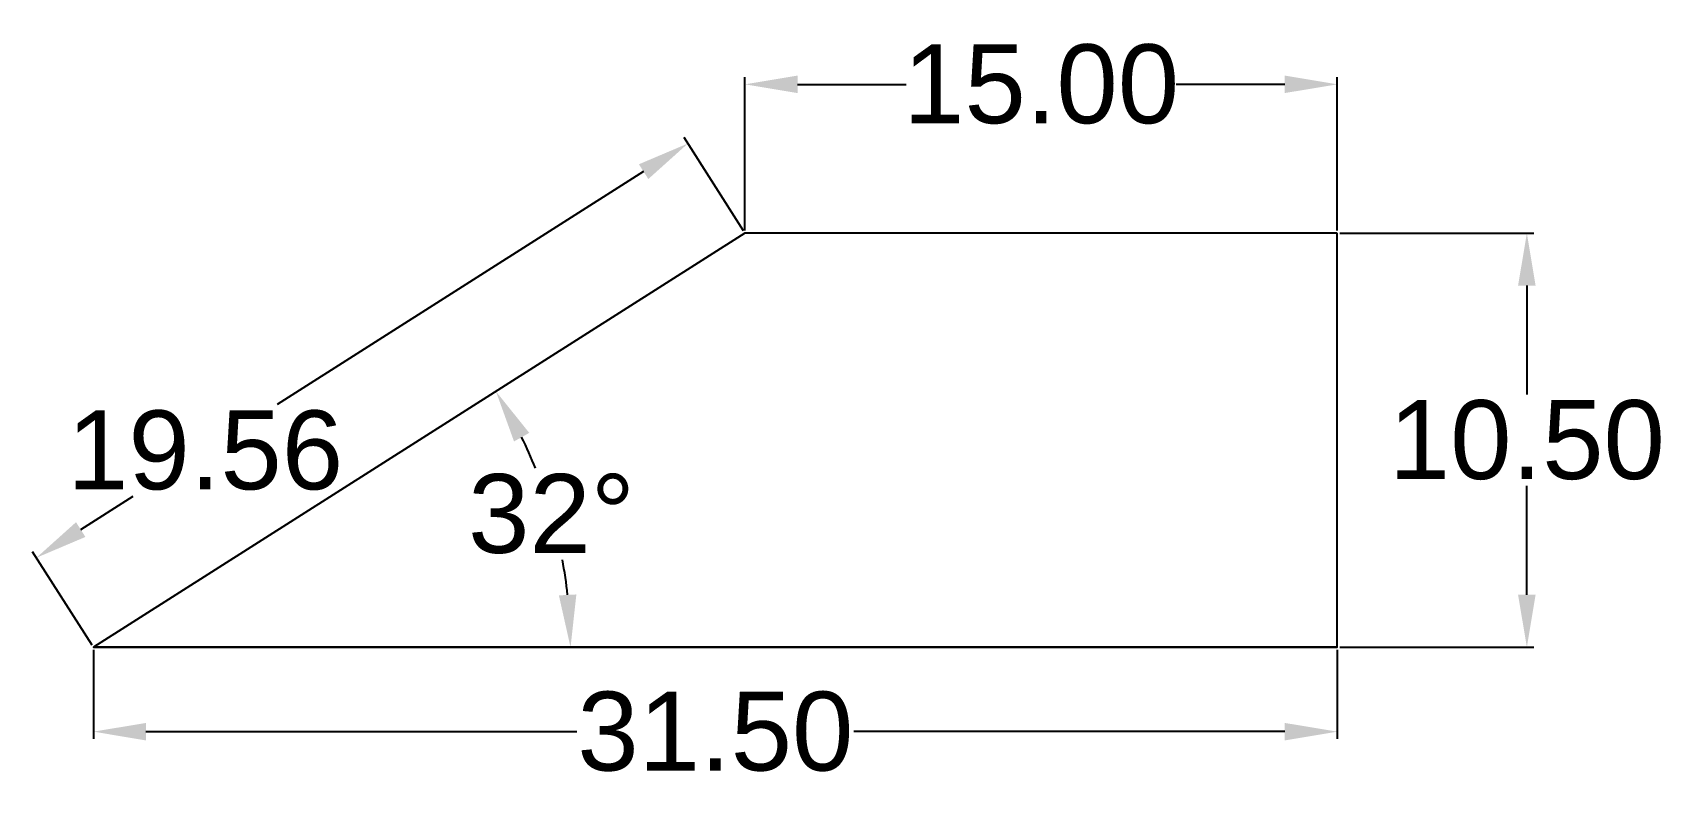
# Model space of a CAD drawing. Header units: centimetres. Extents: x 10.8 to 52.1, y 0.9 to 19.9.
import ezdxf

# ---------------------------------------------------------------- set-up
doc = ezdxf.new("R2010")
doc.units = ezdxf.units.CM
doc.header["$MEASUREMENT"] = 0
doc.layers.add('cotari', color=50, linetype='Continuous', lineweight=30)
doc.layers.add('vedere lateral', color=30, linetype='Continuous', lineweight=25)
doc.styles.get("Standard").update_dxf_attribs({"font": 'arial.ttf'})
doc.dimstyles.get("Standard").update_dxf_attribs({"dimtxt": 2, "dimasz": 1.33, "dimexe": 0.18, "dimexo": 0.0625, "dimgap": 0.14, "dimtad": 0, "dimtih": 1, "dimtoh": 1, "dimzin": 0, "dimdsep": 46, "dimtxsty": 'Standard', "dimcen": 0.09, "dimadec": 0, "dimazin": 0, "dimtfac": 1, "dimtofl": 0, "dimtmove": 0, "dimatfit": 3, "dimfxl": 1, "dimtolj": 1, "dimtzin": 0, "dimarcsym": 0})

# ---------------------------------------------------------------- blocks, each defined once
blk = doc.blocks.new('*D23')
at = {"layer": 'cotari', "color": 0, "lineweight": -2, "transparency": 16777216}
for p, q in [((28.869, 14.914), (28.869, 18.801)), ((30.199, 18.621), (32.952, 18.621)), ((42.539, 18.621), (39.786, 18.621)), ((43.869, 14.914), (43.869, 18.801))]:
    blk.add_line(p, q, dxfattribs=at)
at = {"layer": 'cotari', "color": 0, "transparency": 16777216}
for points in [[(30.199, 18.843), (30.199, 18.4), (28.869, 18.621)], [(42.539, 18.843), (42.539, 18.4), (43.869, 18.621)]]:
    blk.add_solid(points, dxfattribs=at)
at = {"layer": 'Defpoints', "color": 0, "transparency": 16777216}
for p in [(43.869, 18.621), (28.869, 14.852), (43.869, 14.852)]:
    blk.add_point(p, dxfattribs=at)
at = {"layer": 'cotari', "color": 0, "transparency": 16777216, "insert": (36.369, 18.621), "char_height": 2, "attachment_point": 5}
blk.add_mtext('\\A1;15.00', dxfattribs=at)
blk = doc.blocks.new('*D24')
at = {"layer": 'cotari', "color": 0, "lineweight": -2, "transparency": 16777216}
for p, q in [((43.931, 14.852), (48.85, 14.852)), ((48.67, 13.522), (48.67, 10.763)), ((48.67, 5.682), (48.67, 8.441)), ((43.931, 4.352), (48.85, 4.352))]:
    blk.add_line(p, q, dxfattribs=at)
at = {"layer": 'cotari', "color": 0, "transparency": 16777216}
for points in [[(48.448, 13.522), (48.891, 13.522), (48.67, 14.852)], [(48.448, 5.682), (48.891, 5.682), (48.67, 4.352)]]:
    blk.add_solid(points, dxfattribs=at)
at = {"layer": 'Defpoints', "color": 0, "transparency": 16777216}
for p in [(43.869, 14.852), (48.67, 14.852), (43.869, 4.352)]:
    blk.add_point(p, dxfattribs=at)
at = {"layer": 'cotari', "color": 0, "transparency": 16777216, "insert": (48.67, 9.602), "char_height": 2, "attachment_point": 5}
blk.add_mtext('\\A1;10.50', dxfattribs=at)
blk = doc.blocks.new('*D25')
at = {"layer": 'cotari', "color": 0, "lineweight": -2, "transparency": 16777216}
for p, q in [((12.369, 4.289), (12.369, 2.034)), ((43.869, 4.289), (43.869, 2.034)), ((13.699, 2.214), (24.608, 2.214)), ((42.539, 2.214), (31.629, 2.214))]:
    blk.add_line(p, q, dxfattribs=at)
at = {"layer": 'cotari', "color": 0, "transparency": 16777216}
for points in [[(13.699, 2.435), (13.699, 1.992), (12.369, 2.214)], [(42.539, 2.435), (42.539, 1.992), (43.869, 2.214)]]:
    blk.add_solid(points, dxfattribs=at)
at = {"layer": 'Defpoints', "color": 0, "transparency": 16777216}
for p in [(12.369, 4.352), (43.869, 4.352), (12.369, 2.214)]:
    blk.add_point(p, dxfattribs=at)
at = {"layer": 'cotari', "color": 0, "transparency": 16777216, "insert": (28.119, 2.214), "char_height": 2, "attachment_point": 5}
blk.add_mtext('\\A1;31.50', dxfattribs=at)
blk = doc.blocks.new('*D26')
at = {"layer": 'cotari', "color": 0, "lineweight": -2, "transparency": 16777216}
for start, end in [(22.0706, 26.1609), (6.3103, 10.5694)]:
    blk.add_arc((12.369, 4.352), 12.082, start, end, dxfattribs=at)
at = {"layer": 'cotari', "color": 0, "transparency": 16777216}
for points in [[(23.02, 9.57), (23.406, 9.787), (22.562, 10.838)], [(24.599, 5.692), (24.156, 5.668), (24.451, 4.352)]]:
    blk.add_solid(points, dxfattribs=at)
at = {"layer": 'Defpoints', "color": 0, "transparency": 16777216}
for p in [(28.869, 14.852), (24.236, 6.621), (12.369, 4.352), (12.369, 4.352), (43.869, 4.352)]:
    blk.add_point(p, dxfattribs=at)
at = {"layer": 'cotari', "color": 0, "transparency": 16777216, "insert": (23.969, 7.73), "char_height": 2, "attachment_point": 5}
blk.add_mtext('\\A1;32°', dxfattribs=at)
blk = doc.blocks.new('*D27')
at = {"layer": 'cotari', "color": 0, "lineweight": -2, "transparency": 16777216}
for p, q in [((28.835, 14.905), (27.327, 17.274)), ((26.302, 16.408), (17.021, 10.502)), ((12.046, 7.336), (13.372, 8.18)), ((12.335, 4.405), (10.827, 6.774))]:
    blk.add_line(p, q, dxfattribs=at)
at = {"layer": 'cotari', "color": 0, "transparency": 16777216}
for points in [[(26.183, 16.595), (26.421, 16.221), (27.424, 17.122)], [(11.927, 7.523), (12.165, 7.149), (10.924, 6.622)]]:
    blk.add_solid(points, dxfattribs=at)
at = {"layer": 'Defpoints', "color": 0, "transparency": 16777216}
for p in [(28.869, 14.852), (10.924, 6.622), (12.369, 4.352)]:
    blk.add_point(p, dxfattribs=at)
at = {"layer": 'cotari', "color": 0, "transparency": 16777216, "insert": (15.197, 9.341), "char_height": 2, "attachment_point": 5}
blk.add_mtext('\\A1;19.56', dxfattribs=at)

msp = doc.modelspace()

# ---------------------------------------------------------------- linework, layer by layer
at = {"layer": 'vedere lateral'}
for p, q in [((28.869, 14.852), (12.369, 4.352)), ((37.869, 14.852), (28.869, 14.852)), ((43.869, 14.852), (37.869, 14.852)), ((43.869, 4.352), (43.869, 14.852)), ((43.869, 4.352), (12.369, 4.352))]:
    msp.add_line(p, q, dxfattribs=at)
msp.add_lwpolyline([(43.869, 14.852), (37.869, 14.852), (28.869, 14.852), (12.369, 4.352), (43.869, 4.352)], close=True, dxfattribs=at)

# ---------------------------------------------------------------- dimensions: what is measured, and where the dimension line sits
at = {"layer": 'cotari'}
for base, p1, p2, picture, middle in [((43.869, 18.621), (28.869, 14.852), (43.869, 14.852), '*D23', (36.369, 18.621)), ((12.369, 2.214), (43.869, 4.352), (12.369, 4.352), '*D25', (28.119, 2.214))]:
    dim = msp.add_linear_dim(base=base, p1=p1, p2=p2, dimstyle='Standard', dxfattribs=at)
    dim.commit()
    dim.dimension.update_dxf_attribs({"geometry": picture, "text_midpoint": middle})
for base, p1, p2, angle, picture, middle, dimtype in [((10.924, 6.622), (28.869, 14.852), (12.369, 4.352), 212.4712, '*D27', (15.197, 9.341), 161), ((48.67, 14.852), (43.869, 4.352), (43.869, 14.852), 90, '*D24', (48.67, 9.602), 160)]:
    dim = msp.add_linear_dim(base=base, p1=p1, p2=p2, angle=angle, dimstyle='Standard', dxfattribs=at)
    dim.commit()
    dim.dimension.update_dxf_attribs({"geometry": picture, "text_midpoint": middle, "dimtype": dimtype})
dim = msp.add_angular_dim_2l(base=(24.236, 6.621), line1=((43.869, 4.352), (12.369, 4.352)), line2=((28.869, 14.852), (12.369, 4.352)), dimstyle='Standard', dxfattribs=at)
dim.commit()
dim.dimension.update_dxf_attribs({"geometry": '*D26', "text_midpoint": (23.969, 7.73)})

doc.saveas('drawing.dxf')
